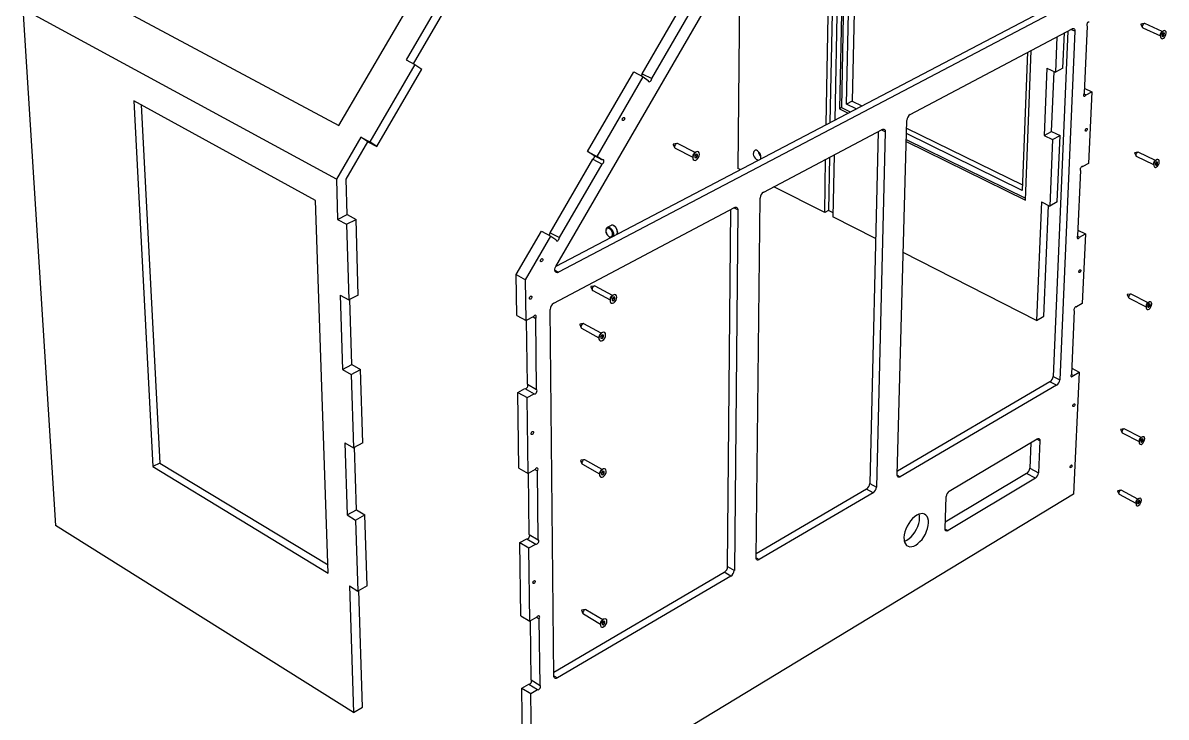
# Model space of a CAD drawing. Extents: x 0 to 170, y 0 to 220.
# Drawn here: x 40.7 to 170.4, y 77.5 to 156.3 of the extents above; entities that cross this region are included whole.
import ezdxf

# ---------------------------------------------------------------- set-up
doc = ezdxf.new("R2010")
doc.units = 0
doc.layers.get('0').update_dxf_attribs({"linetype": 'CONTINUOUS'})

msp = doc.modelspace()

# ---------------------------------------------------------------- linework, layer by layer
at = {"color": 7, "linetype": 'CONTINUOUS'}
for p, q in [((76.58, 144.67), (102.02, 188.21)), ((131.87, 144.77), (132.51, 179.28)), ((132.94, 179.49), (132.29, 144.99)), ((133.51, 179.76), (132.84, 145.28)), ((134.04, 180.01), (133.38, 146.57)), ((134.26, 180.12), (133.59, 146.69)), ((134.17, 147.08), (134.84, 179.92)), ((135.48, 179.39), (134.81, 147.41)), ((101.2, 128.68), (129.64, 177.77)), ((122.06, 164.7), (121.83, 139.8)), ((89.32, 160.88), (84.2, 152.12)), ((85.05, 151.68), (90.1, 160.33)), ((101.21, 128.7), (158.6, 158.78)), ((159.39, 158.42), (101.49, 128.01)), ((110.99, 150.53), (115.8, 158.82)), ((112.07, 150), (116.88, 158.3)), ((76.29, 138.56), (40.73, 157.9)), ((40.73, 157.9), (44.44, 99.27)), ((52.67, 157.47), (76.58, 144.67)), ((141.38, 145.91), (159.75, 155.64)), ((161.45, 155.94), (161.11, 148.32)), ((167.95, 156.24), (167.56, 156.15)), ((167.56, 156.14), (167.74, 155.79)), ((167.78, 155.75), (169.77, 154.84)), ((169.99, 155.32), (168.01, 156.23)), ((159.28, 155.38), (157.59, 116.2)), ((158.03, 154.73), (157.87, 150.72)), ((160.08, 155.37), (158.35, 115.8)), ((158.72, 151.18), (158.9, 155.18)), ((169.76, 154.91), (169.79, 154.71)), ((170.1, 155.39), (169.93, 155.28)), ((169.98, 155.01), (169.97, 154.81)), ((169.97, 154.84), (170.09, 154.78)), ((169.97, 154.81), (170.09, 154.78)), ((170.11, 155.17), (169.98, 155.01)), ((169.98, 154.99), (170.02, 155.04)), ((170.02, 155.04), (170.02, 155.06)), ((170.02, 155.04), (170.22, 154.95)), ((170.09, 154.78), (170.22, 154.95)), ((170.23, 155.14), (170.11, 155.17)), ((170.22, 154.95), (170.23, 155.14)), ((154.46, 136.19), (155.12, 153.19)), ((84.2, 152.12), (85.21, 151.6)), ((154.71, 152.97), (154.1, 137.28)), ((85.21, 151.6), (80.08, 142.8)), ((80.88, 142.28), (86, 151.06)), ((85.21, 151.6), (86, 151.06)), ((104.8, 141.71), (110.03, 150.74)), ((110.03, 150.74), (111.1, 150.2)), ((110.99, 150.53), (112.07, 150)), ((156.89, 151.18), (156.58, 143.53)), ((156.89, 151.18), (157.87, 150.72)), ((157.43, 143.99), (157.72, 150.79)), ((158.72, 151.18), (157.87, 150.72)), ((105.87, 141.16), (111.1, 150.2)), ((111.1, 150.2), (111.66, 149.79)), ((161.08, 148.26), (161.34, 148.14)), ((161.13, 148.91), (162, 148.5)), ((161.34, 148.14), (162, 148.5)), ((162, 148.5), (161.63, 140.37)), ((53.3, 147.48), (55.49, 105.95)), ((73.93, 136.15), (53.3, 147.48)), ((54.16, 147.01), (56.27, 106.36)), ((133.59, 146.69), (133.38, 146.57)), ((133.38, 146.57), (134.37, 146.08)), ((133.59, 146.69), (134.59, 146.2)), ((134.81, 147.41), (134.17, 147.08)), ((135.25, 146.54), (134.17, 147.08)), ((134.81, 147.41), (135.89, 146.88)), ((124.77, 137.11), (138.2, 144.23)), ((137.76, 143.99), (136.81, 104.04)), ((139.92, 105.01), (141, 145.25)), ((140.98, 144.38), (154.13, 137.93)), ((156.58, 143.53), (157.43, 143.99)), ((157.43, 143.99), (158.4, 143.53)), ((79.08, 143.34), (76.29, 138.56)), ((77.4, 138.58), (79.87, 142.82)), ((79.08, 143.34), (80.08, 142.8)), ((79.87, 142.82), (79.08, 143.34)), ((79.87, 142.82), (80.88, 142.28)), ((80.88, 142.28), (80.08, 142.8)), ((138.56, 143.96), (137.57, 103.63)), ((140.94, 143.07), (154.46, 136.41)), ((140.94, 142.85), (154.46, 136.19)), ((154.1, 137.28), (140.96, 143.74)), ((156.58, 143.53), (157.55, 143.06)), ((157.55, 143.06), (157.23, 135.52)), ((157.55, 143.06), (158.4, 143.53)), ((158.08, 135.99), (158.4, 143.53)), ((104.8, 141.71), (105.87, 141.16)), ((105.37, 141.32), (104.8, 141.71)), ((114.91, 142.62), (114.51, 142.54)), ((114.51, 142.52), (114.67, 142.16)), ((114.72, 142.1), (116.73, 141.07)), ((116.99, 141.59), (114.99, 142.61)), ((117.05, 141.63), (116.9, 141.52)), ((117.11, 141.41), (116.96, 141.23)), ((117.26, 141.39), (117.11, 141.41)), ((117.25, 141.18), (117.26, 141.39)), ((166.82, 141.55), (167.01, 141.21)), ((167.21, 141.64), (166.83, 141.57)), ((169.23, 140.7), (167.27, 141.63)), ((100.54, 132.5), (105.37, 140.83)), ((101.6, 131.94), (106.44, 140.28)), ((105.37, 141.32), (106.43, 140.77)), ((105.37, 140.83), (106.44, 140.28)), ((106.43, 140.77), (105.87, 141.16)), ((116.73, 141.19), (116.73, 141)), ((116.96, 141.17), (117.05, 141.28)), ((116.96, 141.23), (116.96, 141.02)), ((116.96, 141.07), (117.11, 141)), ((116.96, 141.02), (117.11, 141)), ((117.05, 141.28), (117.05, 141.34)), ((117.05, 141.28), (117.25, 141.18)), ((117.11, 141), (117.25, 141.18)), ((131.69, 134.78), (131.8, 140.83)), ((132.22, 141.06), (132.11, 135.01)), ((132.77, 141.35), (132.63, 134.3)), ((161.63, 140.37), (160.97, 140)), ((167.04, 141.17), (169, 140.23)), ((168.99, 140.3), (169.02, 140.1)), ((169.34, 140.77), (169.17, 140.66)), ((169.21, 140.38), (169.2, 140.19)), ((169.2, 140.19), (169.32, 140.17)), ((169.34, 140.55), (169.21, 140.38)), ((169.21, 140.38), (169.26, 140.43)), ((169.21, 140.23), (169.32, 140.17)), ((169.26, 140.43), (169.26, 140.44)), ((169.26, 140.43), (169.45, 140.33)), ((169.32, 140.17), (169.45, 140.33)), ((169.46, 140.52), (169.34, 140.55)), ((169.45, 140.33), (169.46, 140.52)), ((122.11, 139.66), (121.83, 139.8)), ((160.72, 139.56), (160.38, 132.16)), ((160.94, 140.02), (160.97, 140)), ((76.29, 138.56), (76.43, 134)), ((77.52, 134.55), (77.4, 138.58)), ((131.69, 134.78), (125.92, 137.72)), ((123.9, 95.62), (124.38, 136.44)), ((75.38, 93.86), (73.93, 136.15)), ((100.95, 124.5), (121.44, 135.35)), ((120.67, 94.61), (121.03, 135.13)), ((121.82, 135.08), (121.44, 94.17)), ((132.11, 135.01), (131.69, 134.78)), ((132.64, 134.74), (132.11, 135.01)), ((156.27, 135.99), (155.72, 122.54)), ((156.27, 135.99), (157.23, 135.52)), ((156.56, 123.02), (157.08, 135.59)), ((158.08, 135.99), (157.23, 135.52)), ((76.43, 134), (77.52, 134.55)), ((76.43, 134), (77.43, 133.46)), ((77.43, 133.46), (78.52, 134)), ((77.52, 134.55), (78.52, 134)), ((78.78, 125.42), (78.52, 134)), ((137.47, 131.83), (132.63, 134.3)), ((77.43, 133.46), (77.7, 124.87)), ((96.7, 127.75), (99.55, 132.67)), ((99.55, 132.67), (100.61, 132.1)), ((100.54, 132.5), (101.6, 131.94)), ((107.01, 133.09), (107.02, 133.09)), ((107.46, 133.32), (107.02, 133.09)), ((160.41, 132.78), (161.27, 132.36)), ((160.61, 131.99), (161.27, 132.36)), ((161.27, 132.36), (160.91, 124.46)), ((97.76, 127.17), (100.61, 132.1)), ((100.61, 132.1), (101.19, 131.72)), ((160.36, 132.11), (160.61, 131.99)), ((155.72, 122.54), (140.6, 130.24)), ((96.7, 127.75), (97.76, 127.17)), ((96.76, 123.11), (96.7, 127.75)), ((97.82, 122.53), (97.76, 127.17)), ((105.16, 126.36), (105.31, 126)), ((105.56, 126.45), (105.17, 126.38)), ((105.37, 125.93), (107.35, 124.87)), ((107.62, 125.37), (105.64, 126.44)), ((76.71, 125.42), (77.7, 124.87)), ((76.71, 125.42), (76.98, 116.98)), ((78.78, 125.42), (77.7, 124.87)), ((78.05, 117.54), (77.82, 124.93)), ((107.35, 124.98), (107.35, 124.79)), ((107.68, 125.42), (107.53, 125.31)), ((107.73, 125.19), (107.58, 125.01)), ((107.58, 124.95), (107.68, 125.07)), ((107.58, 125.01), (107.58, 124.8)), ((107.58, 124.86), (107.73, 124.78)), ((107.58, 124.8), (107.73, 124.78)), ((107.68, 125.07), (107.68, 125.13)), ((107.68, 125.07), (107.88, 124.96)), ((107.88, 125.17), (107.73, 125.19)), ((107.73, 124.78), (107.88, 124.96)), ((107.88, 124.96), (107.88, 125.17)), ((166.01, 125.45), (166.19, 125.11)), ((166.4, 125.53), (166.02, 125.47)), ((166.23, 125.07), (168.16, 124.1)), ((168.39, 124.56), (166.46, 125.53)), ((168.51, 124.63), (168.33, 124.53)), ((100.96, 82.18), (100.54, 123.8)), ((160, 123.65), (159.68, 116.46)), ((160.23, 124.1), (160.25, 124.09)), ((160.91, 124.46), (160.25, 124.09)), ((168.15, 124.17), (168.17, 123.97)), ((168.37, 124.25), (168.36, 124.06)), ((168.36, 124.1), (168.48, 124.04)), ((168.36, 124.06), (168.48, 124.04)), ((168.5, 124.41), (168.37, 124.25)), ((168.41, 124.3), (168.6, 124.21)), ((168.48, 124.04), (168.6, 124.21)), ((168.61, 124.39), (168.5, 124.41)), ((168.6, 124.21), (168.61, 124.39)), ((96.76, 123.11), (97.82, 122.53)), ((98.62, 122.96), (97.82, 122.53)), ((97.96, 115.3), (97.87, 122.56)), ((98.6, 122.94), (98.91, 122.77)), ((99.01, 114.71), (98.91, 122.77)), ((104.3, 122.18), (103.9, 122.11)), ((103.9, 122.09), (104.05, 121.72)), ((106.35, 121.09), (104.38, 122.17)), ((155.72, 122.54), (156.56, 123.02)), ((104.1, 121.66), (106.08, 120.58)), ((106.08, 120.69), (106.08, 120.5)), ((106.42, 121.13), (106.26, 121.03)), ((106.46, 120.91), (106.31, 120.72)), ((106.31, 120.67), (106.41, 120.79)), ((106.31, 120.72), (106.31, 120.52)), ((106.41, 120.79), (106.41, 120.84)), ((106.41, 120.79), (106.61, 120.68)), ((106.61, 120.88), (106.46, 120.91)), ((106.46, 120.49), (106.61, 120.68)), ((106.61, 120.68), (106.61, 120.88)), ((106.31, 120.58), (106.46, 120.49)), ((106.31, 120.52), (106.46, 120.49)), ((76.98, 116.98), (78.05, 117.54)), ((76.98, 116.98), (77.96, 116.41)), ((77.96, 116.41), (79.03, 116.98)), ((78.05, 117.54), (79.03, 116.98)), ((79.29, 108.66), (79.03, 116.98)), ((159.71, 117.12), (160.55, 116.68)), ((77.96, 116.41), (78.22, 108.09)), ((157.24, 115.58), (139.94, 105.45)), ((158, 115.19), (157.24, 115.58)), ((157.59, 116.2), (158.35, 115.8)), ((159.66, 116.43), (159.9, 116.3)), ((159.9, 116.3), (160.55, 116.68)), ((160.55, 116.68), (159.92, 102.82)), ((96.88, 114.38), (97.68, 114.81)), ((96.88, 114.38), (97.93, 113.79)), ((97, 105.79), (96.88, 114.38)), ((97.68, 114.81), (98.72, 114.22)), ((97.93, 113.79), (98.72, 114.22)), ((97.96, 115.3), (99.01, 114.71)), ((158, 115.19), (140.26, 104.78)), ((98.04, 105.19), (97.93, 113.79)), ((145.82, 103.18), (155.78, 109.09)), ((165.24, 110.17), (165.42, 109.82)), ((165.63, 110.24), (165.25, 110.18)), ((165.45, 109.78), (167.36, 108.8)), ((167.59, 109.25), (165.68, 110.23)), ((167.71, 109.31), (167.53, 109.21)), ((167.69, 109.09), (167.56, 108.93)), ((167.61, 108.99), (167.8, 108.9)), ((167.81, 109.08), (167.69, 109.09)), ((167.8, 108.9), (167.81, 109.08)), ((77.25, 108.66), (78.22, 108.09)), ((77.25, 108.66), (77.51, 100.47)), ((79.29, 108.66), (78.22, 108.09)), ((78.56, 101.05), (78.34, 108.16)), ((155.07, 108.67), (154.95, 105.79)), ((156.1, 108.87), (155.95, 105.25)), ((167.35, 108.86), (167.37, 108.65)), ((167.56, 108.93), (167.55, 108.75)), ((167.55, 108.75), (167.67, 108.73)), ((167.56, 108.79), (167.67, 108.73)), ((167.67, 108.73), (167.8, 108.9)), ((56.27, 106.36), (55.49, 105.95)), ((56.27, 106.36), (75.35, 94.79)), ((104, 106.65), (104.15, 106.28)), ((104.41, 106.73), (104.01, 106.67)), ((106.44, 105.61), (104.48, 106.72)), ((55.49, 105.95), (75.38, 93.86)), ((97, 105.79), (98.04, 105.19)), ((98.83, 105.63), (98.04, 105.19)), ((98.18, 98.26), (98.09, 105.22)), ((98.82, 105.63), (99.11, 105.46)), ((99.2, 97.66), (99.11, 105.46)), ((104.2, 106.22), (106.16, 105.12)), ((106.16, 105.22), (106.15, 105.03)), ((106.51, 105.66), (106.35, 105.56)), ((106.53, 105.43), (106.38, 105.25)), ((106.38, 105.2), (106.48, 105.33)), ((106.38, 105.25), (106.38, 105.05)), ((106.38, 105.11), (106.53, 105.03)), ((106.48, 105.33), (106.48, 105.37)), ((106.48, 105.33), (106.68, 105.21)), ((106.68, 105.41), (106.53, 105.43)), ((106.53, 105.03), (106.68, 105.21)), ((106.68, 105.21), (106.68, 105.41)), ((154.6, 105.17), (145.37, 99.65)), ((155.6, 104.64), (154.6, 105.17)), ((154.95, 105.79), (155.95, 105.25)), ((106.38, 105.05), (106.53, 105.03)), ((136.81, 104.04), (137.57, 103.63)), ((155.6, 104.64), (145.68, 98.69)), ((159.92, 102.82), (98.53, 65.62)), ((136.44, 103.4), (123.9, 96.06)), ((137.2, 102.99), (124.26, 95.4)), ((137.2, 102.99), (136.44, 103.4)), ((145.35, 98.9), (145.47, 102.56)), ((164.89, 103.2), (165.07, 102.86)), ((165.28, 103.27), (164.9, 103.22)), ((165.1, 102.82), (166.99, 101.82)), ((167.22, 102.27), (165.33, 103.27)), ((166.98, 101.88), (167.01, 101.68)), ((167.35, 102.34), (167.17, 102.24)), ((167.2, 101.95), (167.19, 101.77)), ((167.19, 101.82), (167.3, 101.76)), ((167.19, 101.77), (167.3, 101.76)), ((167.32, 102.11), (167.2, 101.95)), ((167.25, 102.02), (167.43, 101.92)), ((167.3, 101.76), (167.43, 101.92)), ((167.44, 102.1), (167.32, 102.11)), ((167.43, 101.92), (167.44, 102.1)), ((77.51, 100.47), (78.56, 101.05)), ((77.51, 100.47), (78.47, 99.89)), ((78.47, 99.89), (79.53, 100.47)), ((78.47, 99.89), (78.73, 91.82)), ((78.56, 101.05), (79.53, 100.47)), ((79.78, 92.41), (79.53, 100.47)), ((78.23, 78.05), (44.44, 99.27)), ((97.11, 97.33), (97.9, 97.77)), ((97.11, 97.33), (98.14, 96.73)), ((97.23, 89.01), (97.11, 97.33)), ((97.9, 97.77), (98.93, 97.17)), ((98.18, 98.26), (99.2, 97.66)), ((98.14, 96.73), (98.93, 97.17)), ((98.25, 88.4), (98.14, 96.73)), ((100.96, 82.64), (120.3, 93.96)), ((121.06, 93.52), (101.36, 81.97)), ((121.06, 93.52), (120.3, 93.96)), ((120.67, 94.61), (121.44, 94.17)), ((77.77, 92.41), (78.73, 91.82)), ((77.77, 92.41), (78.23, 78.05)), ((79.78, 92.41), (78.73, 91.82)), ((79.26, 78.65), (78.85, 91.89)), ((104.12, 89.66), (104.27, 89.29)), ((104.53, 89.73), (104.13, 89.67)), ((106.52, 88.58), (104.6, 89.71)), ((97.23, 89.01), (98.25, 88.4)), ((99.02, 88.85), (98.25, 88.4)), ((98.38, 81.74), (98.3, 88.43)), ((99.03, 88.86), (99.31, 88.69)), ((99.4, 81.13), (99.31, 88.69)), ((104.31, 89.23), (106.24, 88.09)), ((106.61, 88.63), (106.44, 88.53)), ((106.61, 88.39), (106.46, 88.21)), ((106.46, 88.18), (106.56, 88.3)), ((106.46, 88.21), (106.47, 88.02)), ((106.56, 88.3), (106.56, 88.33)), ((106.56, 88.3), (106.76, 88.19)), ((106.76, 88.38), (106.61, 88.39)), ((106.76, 88.19), (106.76, 88.38)), ((106.24, 88.19), (106.24, 87.99)), ((106.47, 88.09), (106.61, 88.01)), ((106.47, 88.02), (106.61, 88.01)), ((106.61, 88.01), (106.76, 88.19)), ((98.38, 81.74), (99.4, 81.13)), ((97.34, 80.82), (98.11, 81.27)), ((97.34, 80.82), (98.35, 80.2)), ((97.54, 66.25), (97.34, 80.82)), ((98.11, 81.27), (99.12, 80.65)), ((98.35, 80.2), (99.12, 80.65)), ((98.53, 65.62), (98.35, 80.2)), ((78.23, 78.05), (79.26, 78.65))]:
    msp.add_line(p, q, dxfattribs=at)
at = {"color": 8, "linetype": 'CONTINUOUS'}
for p, q in [((160.08, 155.37), (159.63, 155.57)), ((138.56, 143.96), (138.11, 144.18)), ((121.82, 135.08), (121.37, 135.31)), ((101.08, 128.23), (101.49, 128.01)), ((156.1, 108.87), (155.74, 109.06)), ((139.92, 104.97), (140.26, 104.78)), ((145.35, 98.87), (145.68, 98.69)), ((123.9, 95.6), (124.26, 95.4)), ((100.96, 82.21), (101.36, 81.97))]:
    msp.add_line(p, q, dxfattribs=at)
at = {"color": 7, "linetype": 'CONTINUOUS'}
for points in [[(159.75, 155.64), (159.82, 155.66), (159.88, 155.67), (159.94, 155.66), (159.99, 155.63), (160.03, 155.59), (160.06, 155.53), (160.07, 155.45), (160.08, 155.37)], [(161.71, 156.39), (161.65, 156.41), (161.59, 156.39), (161.52, 156.34), (161.46, 156.26), (161.42, 156.17), (161.41, 156.08), (161.42, 156), (161.45, 155.94)], [(168.01, 156.23), (167.97, 156.24), (167.91, 156.22), (167.84, 156.17), (167.78, 156.09), (167.74, 155.99), (167.72, 155.9), (167.73, 155.82), (167.77, 155.76), (167.78, 155.75)], [(170.42, 155.15), (170.41, 155.29), (170.36, 155.39), (170.27, 155.44), (170.16, 155.42), (170.04, 155.34), (169.93, 155.21), (169.84, 155.05), (169.79, 154.89), (169.78, 154.73), (169.82, 154.6), (169.89, 154.53), (169.99, 154.52), (170.11, 154.57), (170.23, 154.67), (170.33, 154.82), (170.39, 154.98), (170.42, 155.15)], [(111.66, 149.79), (111.68, 149.71), (111.72, 149.65), (111.79, 149.63), (111.86, 149.65), (111.94, 149.71), (112.01, 149.79), (112.05, 149.89), (112.07, 150)], [(161.11, 148.32), (161.07, 148.23), (161.05, 148.14), (161.06, 148.06), (161.09, 148.01), (161.15, 147.99), (161.21, 148.01), (161.28, 148.06), (161.34, 148.14)], [(108.73, 145.34), (108.75, 145.41), (108.77, 145.48), (108.82, 145.54), (108.87, 145.57), (108.92, 145.59), (108.96, 145.58), (108.99, 145.54), (109, 145.48), (108.99, 145.41), (108.97, 145.34), (108.92, 145.29), (108.87, 145.25), (108.82, 145.23), (108.77, 145.25), (108.75, 145.29), (108.73, 145.34)], [(138.2, 144.23), (138.27, 144.25), (138.34, 144.26), (138.41, 144.26), (138.46, 144.23), (138.5, 144.18), (138.54, 144.12), (138.55, 144.04), (138.56, 143.96)], [(161.48, 144.23), (161.47, 144.17), (161.44, 144.11), (161.4, 144.06), (161.36, 144.02), (161.32, 144.01), (161.28, 144.02), (161.26, 144.06), (161.25, 144.11), (161.26, 144.17), (161.29, 144.23), (161.33, 144.28), (161.37, 144.32), (161.41, 144.33), (161.45, 144.32), (161.47, 144.28), (161.48, 144.23)], [(114.99, 142.61), (114.93, 142.62), (114.86, 142.6), (114.78, 142.54), (114.71, 142.46), (114.67, 142.35), (114.65, 142.25), (114.67, 142.16), (114.71, 142.11), (114.72, 142.1)], [(117.48, 141.4), (117.46, 141.55), (117.39, 141.66), (117.28, 141.71), (117.14, 141.68), (117.01, 141.6), (116.88, 141.46), (116.79, 141.28), (116.74, 141.1), (116.73, 140.93), (116.78, 140.8), (116.88, 140.72), (117, 140.71), (117.14, 140.76), (117.27, 140.88), (117.38, 141.04), (117.46, 141.22), (117.48, 141.4)], [(124.46, 141.07), (124.44, 141.23), (124.39, 141.4), (124.3, 141.56), (124.19, 141.69), (124.06, 141.79), (123.94, 141.85), (123.81, 141.85), (123.71, 141.81), (123.64, 141.71), (123.6, 141.59), (123.59, 141.43), (123.63, 141.26), (123.7, 141.1), (123.8, 140.95), (123.92, 140.83), (124.05, 140.76), (124.16, 140.73)], [(167.27, 141.63), (167.23, 141.64), (167.17, 141.62), (167.1, 141.57), (167.05, 141.49), (167, 141.4), (166.99, 141.31), (167, 141.23), (167.03, 141.18), (167.04, 141.17)], [(106.44, 140.28), (106.51, 140.34), (106.58, 140.43), (106.62, 140.53), (106.64, 140.63), (106.62, 140.72), (106.58, 140.77), (106.51, 140.79), (106.43, 140.77)], [(124.42, 140.86), (124.44, 140.93), (124.46, 141.07)], [(169.65, 140.54), (169.64, 140.67), (169.58, 140.77), (169.5, 140.81), (169.39, 140.79), (169.27, 140.71), (169.16, 140.58), (169.08, 140.43), (169.03, 140.26), (169.02, 140.11), (169.05, 139.99), (169.13, 139.92), (169.23, 139.91), (169.34, 139.96), (169.46, 140.06), (169.55, 140.21), (169.62, 140.37), (169.65, 140.54)], [(160.97, 140), (160.92, 140.02), (160.85, 140), (160.79, 139.95), (160.73, 139.87), (160.69, 139.78), (160.67, 139.69), (160.68, 139.61), (160.72, 139.56)], [(121.44, 135.35), (121.52, 135.38), (121.59, 135.39), (121.65, 135.38), (121.71, 135.36), (121.76, 135.31), (121.79, 135.25), (121.82, 135.17), (121.82, 135.08)], [(107.01, 133.08), (106.96, 133.05), (106.89, 132.96), (106.85, 132.83), (106.85, 132.69), (106.88, 132.52), (106.95, 132.36), (107.04, 132.22), (107.15, 132.09), (107.28, 132.01), (107.42, 131.96), (107.43, 131.96)], [(107.63, 132.31), (107.61, 132.47), (107.55, 132.64), (107.46, 132.79), (107.34, 132.91), (107.22, 132.99), (107.1, 133.02), (106.99, 132.99), (106.92, 132.91), (106.87, 132.79), (106.88, 132.64), (106.92, 132.47), (106.99, 132.31), (107.1, 132.17), (107.22, 132.07), (107.35, 132.02), (107.46, 132.02), (107.55, 132.07), (107.61, 132.17), (107.63, 132.31)], [(108.21, 132.57), (108.2, 132.65), (108.16, 132.82), (108.09, 132.98), (108, 133.12), (107.88, 133.24), (107.75, 133.32), (107.62, 133.35), (107.5, 133.34), (107.46, 133.31)], [(108.15, 132.34), (108.2, 132.46), (108.21, 132.57)], [(101.19, 131.72), (101.21, 131.64), (101.25, 131.58), (101.32, 131.56), (101.4, 131.59), (101.47, 131.65), (101.54, 131.73), (101.58, 131.84), (101.6, 131.94)], [(160.38, 132.16), (160.34, 132.07), (160.33, 131.98), (160.34, 131.9), (160.37, 131.85), (160.42, 131.84), (160.49, 131.86), (160.55, 131.91), (160.61, 131.99)], [(99.44, 129.31), (99.45, 129.38), (99.48, 129.45), (99.53, 129.5), (99.58, 129.54), (99.63, 129.56), (99.67, 129.55), (99.71, 129.51), (99.72, 129.45), (99.71, 129.39), (99.68, 129.32), (99.63, 129.26), (99.58, 129.22), (99.53, 129.21), (99.48, 129.22), (99.45, 129.25), (99.44, 129.31)], [(101.49, 128.01), (101.37, 127.96), (101.27, 127.97), (101.18, 128.02), (101.11, 128.11), (101.08, 128.23), (101.09, 128.37), (101.13, 128.53), (101.2, 128.68)], [(160.75, 128.21), (160.74, 128.15), (160.71, 128.09), (160.68, 128.03), (160.63, 128), (160.59, 127.99), (160.56, 128), (160.53, 128.03), (160.53, 128.08), (160.54, 128.14), (160.57, 128.2), (160.6, 128.25), (160.65, 128.29), (160.69, 128.3), (160.72, 128.29), (160.75, 128.26), (160.75, 128.21)], [(105.64, 126.44), (105.58, 126.46), (105.5, 126.43), (105.42, 126.37), (105.36, 126.28), (105.31, 126.18), (105.3, 126.08), (105.31, 125.99), (105.36, 125.94), (105.37, 125.93)], [(98.2, 125.06), (98.21, 125.13), (98.24, 125.2), (98.28, 125.26), (98.33, 125.3), (98.39, 125.31), (98.43, 125.3), (98.46, 125.26), (98.47, 125.21), (98.46, 125.14), (98.43, 125.07), (98.39, 125.01), (98.34, 124.97), (98.28, 124.96), (98.24, 124.97), (98.21, 125.01), (98.2, 125.06)], [(108.11, 125.19), (108.09, 125.34), (108.01, 125.45), (107.9, 125.49), (107.77, 125.46), (107.63, 125.37), (107.5, 125.23), (107.4, 125.05), (107.35, 124.87), (107.35, 124.7), (107.41, 124.57), (107.5, 124.5), (107.63, 124.49), (107.77, 124.55), (107.9, 124.67), (108.02, 124.83), (108.09, 125.01), (108.11, 125.19)], [(166.46, 125.53), (166.42, 125.53), (166.35, 125.51), (166.29, 125.46), (166.23, 125.38), (166.19, 125.29), (166.17, 125.2), (166.18, 125.12), (166.22, 125.08), (166.23, 125.07)], [(168.8, 124.41), (168.78, 124.54), (168.73, 124.63), (168.64, 124.67), (168.54, 124.65), (168.42, 124.57), (168.31, 124.44), (168.23, 124.29), (168.18, 124.12), (168.17, 123.97), (168.21, 123.86), (168.28, 123.79), (168.38, 123.79), (168.49, 123.84), (168.61, 123.95), (168.7, 124.09), (168.77, 124.25), (168.8, 124.41)], [(160.25, 124.09), (160.2, 124.1), (160.14, 124.08), (160.07, 124.03), (160.02, 123.95), (159.98, 123.86), (159.96, 123.77), (159.97, 123.7), (160, 123.65)], [(98.91, 122.77), (98.96, 122.87), (98.97, 122.97), (98.95, 123.06), (98.91, 123.11), (98.84, 123.13), (98.76, 123.1), (98.69, 123.04), (98.62, 122.96)], [(104.38, 122.17), (104.32, 122.18), (104.24, 122.16), (104.16, 122.09), (104.09, 122.01), (104.05, 121.9), (104.03, 121.8), (104.05, 121.72), (104.09, 121.66), (104.1, 121.66)], [(106.84, 120.91), (106.82, 121.06), (106.74, 121.16), (106.63, 121.2), (106.49, 121.17), (106.35, 121.08), (106.23, 120.94), (106.13, 120.76), (106.08, 120.58), (106.08, 120.41), (106.14, 120.29), (106.23, 120.21), (106.36, 120.21), (106.5, 120.27), (106.63, 120.39), (106.74, 120.55), (106.82, 120.73), (106.84, 120.91)], [(159.68, 116.46), (159.64, 116.37), (159.62, 116.28), (159.63, 116.21), (159.67, 116.16), (159.72, 116.15), (159.78, 116.17), (159.85, 116.22), (159.9, 116.3)], [(97.69, 114.81), (97.74, 114.79), (97.82, 114.82), (97.9, 114.88), (97.97, 114.96), (98.01, 115.06), (98.02, 115.16), (98.01, 115.25), (97.96, 115.3)], [(98.72, 114.22), (98.79, 114.21), (98.87, 114.23), (98.95, 114.29), (99.01, 114.38), (99.05, 114.48), (99.07, 114.58), (99.05, 114.66), (99.01, 114.71)], [(160.06, 112.99), (160.05, 112.93), (160.03, 112.87), (159.99, 112.82), (159.95, 112.78), (159.9, 112.77), (159.87, 112.78), (159.85, 112.81), (159.84, 112.86), (159.85, 112.92), (159.88, 112.97), (159.92, 113.03), (159.96, 113.06), (160, 113.08), (160.03, 113.07), (160.06, 113.04), (160.06, 112.99)], [(98.39, 109.7), (98.4, 109.76), (98.42, 109.83), (98.47, 109.89), (98.52, 109.93), (98.57, 109.94), (98.62, 109.93), (98.65, 109.9), (98.66, 109.84), (98.65, 109.78), (98.62, 109.71), (98.57, 109.65), (98.52, 109.61), (98.47, 109.6), (98.43, 109.61), (98.4, 109.64), (98.39, 109.7)], [(155.78, 109.09), (155.85, 109.12), (155.91, 109.14), (155.97, 109.13), (156.02, 109.11), (156.05, 109.07), (156.08, 109.02), (156.1, 108.95), (156.1, 108.87)], [(165.68, 110.23), (165.64, 110.24), (165.58, 110.22), (165.52, 110.16), (165.46, 110.09), (165.42, 110), (165.4, 109.91), (165.41, 109.84), (165.44, 109.79), (165.45, 109.78)], [(167.99, 109.1), (167.97, 109.23), (167.92, 109.32), (167.84, 109.35), (167.73, 109.32), (167.61, 109.24), (167.51, 109.11), (167.43, 108.96), (167.38, 108.8), (167.37, 108.66), (167.41, 108.55), (167.48, 108.49), (167.58, 108.48), (167.69, 108.54), (167.8, 108.64), (167.89, 108.79), (167.96, 108.94), (167.99, 109.1)], [(104.48, 106.72), (104.42, 106.73), (104.34, 106.71), (104.26, 106.65), (104.2, 106.56), (104.15, 106.46), (104.14, 106.36), (104.16, 106.28), (104.2, 106.22), (104.2, 106.22)], [(99.11, 105.46), (99.16, 105.56), (99.17, 105.66), (99.15, 105.74), (99.11, 105.79), (99.04, 105.8), (98.97, 105.78), (98.89, 105.72), (98.83, 105.63)], [(106.91, 105.44), (106.88, 105.59), (106.81, 105.68), (106.7, 105.72), (106.57, 105.69), (106.43, 105.6), (106.3, 105.45), (106.21, 105.28), (106.16, 105.1), (106.16, 104.94), (106.21, 104.82), (106.31, 104.75), (106.43, 104.75), (106.57, 104.81), (106.7, 104.93), (106.81, 105.09), (106.89, 105.27), (106.91, 105.44)], [(159.53, 105.92), (159.54, 105.98), (159.56, 106.04), (159.6, 106.09), (159.64, 106.12), (159.69, 106.14), (159.72, 106.13), (159.74, 106.1), (159.75, 106.05), (159.74, 106), (159.71, 105.94), (159.67, 105.89), (159.63, 105.85), (159.59, 105.83), (159.56, 105.84), (159.53, 105.87), (159.53, 105.92)], [(140.26, 104.78), (140.2, 104.75), (140.13, 104.74), (140.07, 104.74), (140.02, 104.76), (139.98, 104.8), (139.95, 104.86), (139.93, 104.93), (139.92, 105.01)], [(165.33, 103.27), (165.29, 103.27), (165.23, 103.25), (165.16, 103.2), (165.11, 103.12), (165.07, 103.03), (165.05, 102.94), (165.06, 102.87), (165.09, 102.83), (165.1, 102.82)], [(167.62, 102.13), (167.61, 102.25), (167.55, 102.34), (167.47, 102.37), (167.36, 102.34), (167.25, 102.26), (167.14, 102.13), (167.06, 101.98), (167.01, 101.82), (167.01, 101.68), (167.04, 101.57), (167.11, 101.51), (167.21, 101.51), (167.32, 101.57), (167.43, 101.67), (167.53, 101.81), (167.59, 101.97), (167.62, 102.13)], [(143.46, 99.57), (143.45, 99.85), (143.4, 100.1), (143.3, 100.3), (143.17, 100.46), (143.01, 100.57), (142.81, 100.62), (142.6, 100.61), (142.37, 100.55), (142.13, 100.43), (141.88, 100.26), (141.65, 100.05), (141.42, 99.79), (141.22, 99.5), (141.04, 99.19), (140.9, 98.87), (140.78, 98.54), (140.71, 98.22), (140.68, 97.91), (140.7, 97.63), (140.75, 97.38), (140.85, 97.18), (140.98, 97.02), (141.15, 96.91), (141.34, 96.86), (141.56, 96.87), (141.79, 96.93), (142.03, 97.05), (142.27, 97.22), (142.5, 97.44), (142.73, 97.69), (142.93, 97.98), (143.11, 98.29), (143.25, 98.61), (143.36, 98.94), (143.43, 99.26), (143.46, 99.57)], [(140.72, 97.47), (140.78, 97.49), (141.02, 97.61), (141.27, 97.78), (141.5, 97.99), (141.72, 98.25), (141.93, 98.53), (142.1, 98.84), (142.25, 99.16), (142.36, 99.49), (142.43, 99.81), (142.46, 100.12)], [(142.46, 100.12), (142.45, 100.4), (142.41, 100.57)], [(145.68, 98.69), (145.61, 98.66), (145.55, 98.64), (145.49, 98.65), (145.44, 98.67), (145.4, 98.71), (145.37, 98.76), (145.35, 98.83), (145.35, 98.9)], [(97.9, 97.77), (97.96, 97.76), (98.04, 97.79), (98.12, 97.85), (98.18, 97.93), (98.22, 98.03), (98.24, 98.13), (98.22, 98.21), (98.18, 98.26)], [(98.93, 97.17), (98.99, 97.16), (99.07, 97.18), (99.14, 97.25), (99.21, 97.33), (99.25, 97.43), (99.27, 97.53), (99.25, 97.61), (99.2, 97.66)], [(124.26, 95.4), (124.19, 95.36), (124.12, 95.35), (124.06, 95.35), (124, 95.37), (123.96, 95.41), (123.92, 95.47), (123.9, 95.54), (123.9, 95.62)], [(98.59, 92.78), (98.6, 92.84), (98.63, 92.91), (98.67, 92.96), (98.72, 93), (98.78, 93.02), (98.82, 93.01), (98.85, 92.98), (98.86, 92.93), (98.85, 92.86), (98.82, 92.8), (98.78, 92.74), (98.73, 92.7), (98.68, 92.68), (98.63, 92.69), (98.6, 92.72), (98.59, 92.78)], [(104.6, 89.71), (104.6, 89.71), (104.53, 89.73), (104.45, 89.7), (104.38, 89.64), (104.31, 89.55), (104.27, 89.45), (104.26, 89.36), (104.27, 89.28), (104.31, 89.23)], [(99.31, 88.69), (99.35, 88.79), (99.37, 88.88), (99.35, 88.96), (99.31, 89.01), (99.24, 89.02), (99.16, 88.99), (99.09, 88.93), (99.02, 88.85)], [(106.98, 88.42), (106.96, 88.56), (106.88, 88.65), (106.78, 88.68), (106.64, 88.64), (106.51, 88.55), (106.39, 88.41), (106.29, 88.24), (106.25, 88.07), (106.25, 87.91), (106.3, 87.79), (106.39, 87.73), (106.51, 87.73), (106.65, 87.8), (106.78, 87.91), (106.89, 88.07), (106.96, 88.25), (106.98, 88.42)], [(98.11, 81.27), (98.17, 81.26), (98.25, 81.29), (98.32, 81.35), (98.39, 81.43), (98.43, 81.53), (98.44, 81.62), (98.43, 81.7), (98.39, 81.74)], [(101.36, 81.97), (101.28, 81.93), (101.21, 81.91), (101.14, 81.91), (101.08, 81.93), (101.03, 81.97), (101, 82.03), (100.97, 82.1), (100.96, 82.18)], [(99.12, 80.65), (99.19, 80.64), (99.26, 80.67), (99.34, 80.73), (99.4, 80.82), (99.44, 80.91), (99.46, 81.01), (99.44, 81.08), (99.4, 81.13)]]:
    msp.add_lwpolyline(points, dxfattribs=at)
at = {"color": 8, "linetype": 'CONTINUOUS'}
for points in [[(107.02, 133.09), (107.09, 133.11), (107.21, 133.11), (107.34, 133.05), (107.46, 132.95), (107.58, 132.81), (107.67, 132.65), (107.72, 132.48), (107.74, 132.31)], [(108.18, 132.54), (108.16, 132.71), (108.11, 132.88), (108.02, 133.04), (107.91, 133.18), (107.78, 133.28), (107.65, 133.34), (107.53, 133.34), (107.46, 133.32)], [(107.74, 132.31), (107.72, 132.17), (107.7, 132.1)], [(108.14, 132.33), (108.16, 132.4), (108.18, 132.54)]]:
    msp.add_lwpolyline(points, dxfattribs=at)
at = {"color": 7, "linetype": 'CONTINUOUS'}
for centre, radius, start, end in [((167.57, 156.14), 0.0116, 110.9531, 199.309), ((170.16, 154.95), 0.405, 125.5853, 184.6602), ((110.56, 150.55), 0.433, 323.7949, 358.0828), ((141.82, 145.22), 0.817, 122.513, 177.6892), ((114.52, 142.53), 0.0123, 108.4719, 197.4552), ((117.15, 141.18), 0.424, 126.2714, 179.646), ((125.07, 141.84), 0.922, 187.2666, 227.9886), ((166.83, 141.56), 0.0116, 110.2843, 198.3733), ((105.17, 141.18), 0.398, 299.6758, 5.4961), ((169.39, 140.33), 0.401, 124.4709, 184.1751), ((125.2, 136.41), 0.824, 121.9505, 178.1091), ((100.11, 132.52), 0.431, 314.8485, 358.2645), ((105.17, 126.37), 0.0123, 107.2833, 196.0928), ((107.79, 124.96), 0.436, 125.8283, 177.574), ((166.02, 125.46), 0.0115, 109.5929, 197.3494), ((168.54, 124.2), 0.387, 122.4051, 184.5414), ((101.38, 123.78), 0.834, 121.1496, 178.7068), ((103.91, 122.09), 0.0123, 106.9842, 195.8169), ((106.51, 120.67), 0.436, 125.4652, 177.3591), ((156.78, 116.25), 0.814, 304.3987, 356.2141), ((157.54, 115.86), 0.816, 304.4521, 356.1728), ((165.25, 110.17), 0.0114, 109.0026, 196.384), ((167.73, 108.89), 0.384, 121.3855, 184.0157), ((104.02, 106.66), 0.0123, 106.2078, 194.8843), ((106.59, 105.2), 0.434, 124.0059, 177.1174), ((154.14, 105.84), 0.815, 304.6136, 356.0398), ((155.13, 105.31), 0.818, 304.6847, 355.9849), ((135.99, 104.09), 0.823, 303.7184, 356.7237), ((136.75, 103.68), 0.825, 303.7723, 356.6821), ((146.29, 102.5), 0.822, 124.2101, 176.3491), ((164.9, 103.21), 0.0113, 108.7691, 195.9459), ((167.37, 101.91), 0.383, 120.9475, 183.7724), ((119.85, 94.65), 0.83, 303.1933, 357.1167), ((120.6, 94.22), 0.832, 303.2476, 357.0748), ((104.13, 89.66), 0.0122, 105.4486, 193.868), ((106.66, 88.17), 0.422, 121.8103, 177.5537)]:
    msp.add_arc(centre, radius, start, end, dxfattribs=at)

doc.saveas('drawing.dxf')
